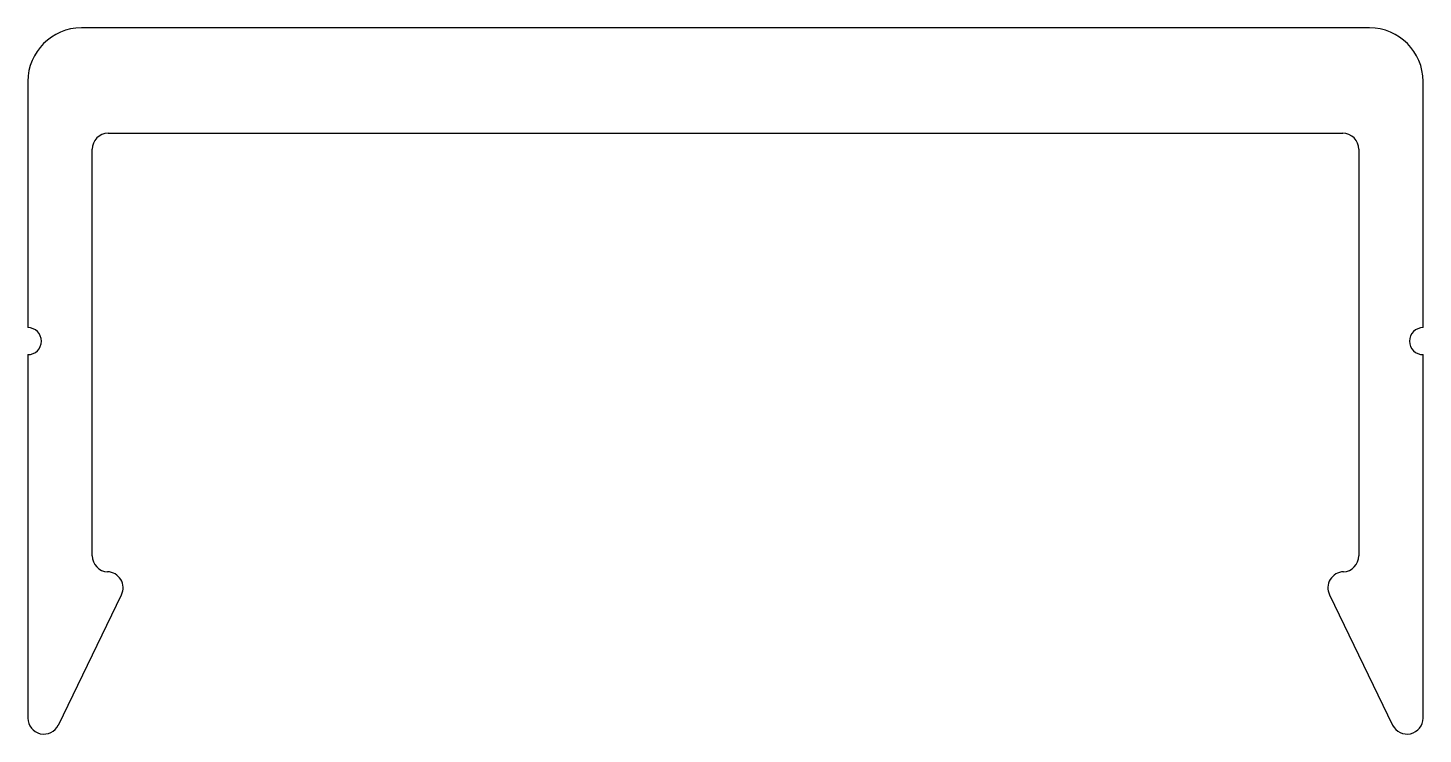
# Model space of a CAD drawing. Extents: x 0.9 to 34, y 0.5 to 17.3.
import ezdxf

# ---------------------------------------------------------------- set-up
doc = ezdxf.new("R2010")
doc.units = 0
doc.layers.get('0').update_dxf_attribs({"linetype": 'CONTINUOUS'})

msp = doc.modelspace()

# ---------------------------------------------------------------- linework, layer by layer
for p, q in [((32.722, 17.297), (2.172, 17.297)), ((0.902, 16.027), (0.902, 10.187)), ((33.992, 10.187), (33.992, 16.027)), ((2.807, 14.797), (32.087, 14.797)), ((2.427, 4.776), (2.427, 14.417)), ((32.467, 14.417), (32.467, 4.776)), ((0.902, 9.547), (0.902, 0.927)), ((33.992, 0.927), (33.992, 9.547)), ((1.624, 0.761), (3.122, 3.851)), ((31.773, 3.851), (33.27, 0.761))]:
    msp.add_line(p, q)
for centre, radius, start, end in [((2.172, 16.027), 1.27, 90, 180), ((32.722, 16.027), 1.27, 360, 90), ((2.807, 14.417), 0.38, 90, 180), ((32.087, 14.417), 0.38, 0, 90), ((0.902, 9.867), 0.32, 270, 90), ((33.992, 9.867), 0.32, 90, 270), ((2.807, 4.776), 0.38, 180, 267.9458), ((32.087, 4.776), 0.38, 272.0542, 360), ((2.78, 4.017), 0.38, 334.14, 87.9458), ((32.115, 4.017), 0.38, 92.0542, 205.86), ((1.282, 0.927), 0.38, 180, 334.14), ((33.612, 0.927), 0.38, 205.86, 0)]:
    msp.add_arc(centre, radius, start, end)

doc.saveas('drawing.dxf')
